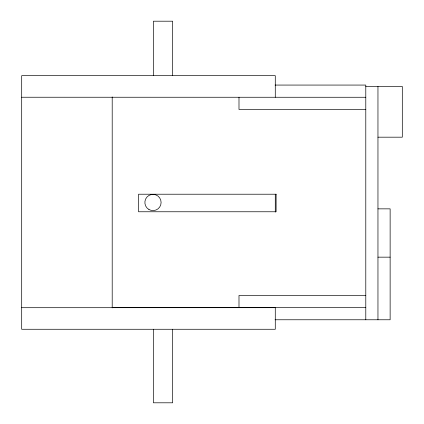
<?xml version="1.0" encoding="UTF-8"?>
<svg xmlns="http://www.w3.org/2000/svg" width="424" height="424" viewBox="0 0 424 424"><rect width="100%" height="100%" fill="white"/><g stroke="black" fill="none" stroke-linecap="round" stroke-linejoin="round"><path stroke-width="0.64" d="M275.081 85.065L365.79 85.065L365.79 319.77M365.79 86.47L402.307 86.47L402.307 137.185L377.959 137.185M21.693 97.239L365.79 97.271M365.79 109.445L238.993 109.445L238.993 97.271M377.959 208.852L390.133 208.852L390.133 319.77L275.081 319.77M377.959 257.161L390.133 257.161M365.79 295.475L238.993 295.475L238.993 307.649M112.201 307.665L365.79 307.649M21.693 307.697L275.282 307.697L275.282 329.268L21.693 329.268L21.693 75.668L275.282 75.679L275.282 97.239M377.959 86.47L377.959 319.77M275.282 194.197L275.282 212.074M172.669 75.525L172.669 21.2L153.393 21.2L153.393 75.525M172.669 329.262L172.669 402.8L153.393 402.8L153.393 329.262M112.201 96.963L112.201 307.872M276.104 194.219L138.558 194.219L138.558 211.767L276.104 211.767L276.104 194.219M148.93 209.504A8.114 8.114 0 0 0 161.104 202.476A8.114 8.114 0 0 0 148.93 195.448A8.114 8.114 0 0 0 148.93 209.504"/></g></svg>
